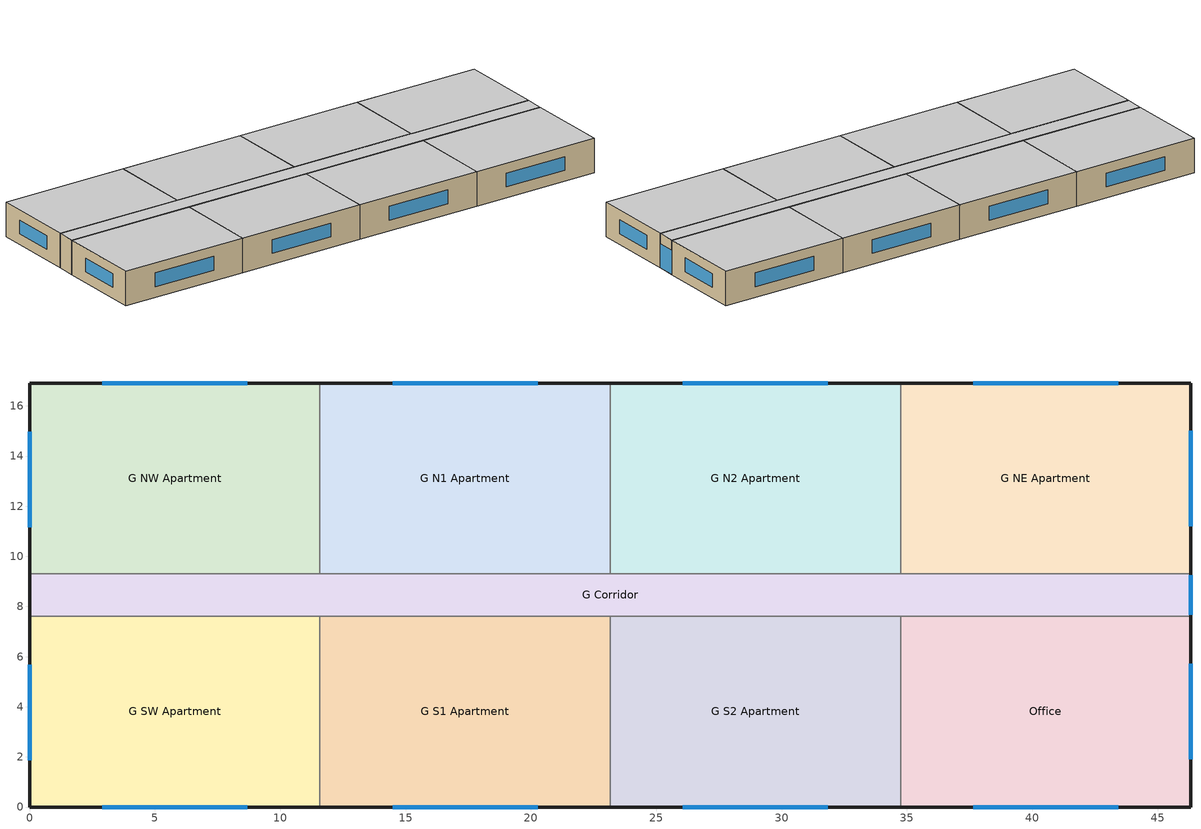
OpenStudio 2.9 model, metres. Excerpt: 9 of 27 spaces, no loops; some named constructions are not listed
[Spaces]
G S1 Apartment
 floor ground: 23.16,7.62 23.16,0 11.58,0 11.58,7.62 z0
 wall outside: 11.58,0 23.16,0 z0:3.05
 wall to G S2 Apartment: 23.16,0 23.16,7.62 z0:3.05
 wall to G Corridor: 23.16,7.62 11.58,7.62 z0:3.05
 wall to G SW Apartment: 11.58,7.62 11.58,0 z0:3.05
 window: 14.48,0 20.27,0 z0.95:2.17
 ceiling adiabatic (Floor Adiabatic construction): 23.16,0 23.16,7.62 11.58,7.62 11.58,0 z3.05
G S2 Apartment
 floor ground: 34.75,7.62 34.75,0 23.16,0 23.16,7.62 z0
 wall outside: 23.16,0 34.75,0 z0:3.05
 wall to Office: 34.75,0 34.75,7.62 z0:3.05
 wall to G Corridor: 34.75,7.62 23.16,7.62 z0:3.05
 window: 26.06,0 31.85,0 z0.95:2.17
 ceiling adiabatic (Floor Adiabatic construction): 34.75,0 34.75,7.62 23.16,7.62 23.16,0 z3.05
G NE Apartment
 floor ground: 46.33,16.92 46.33,9.3 34.75,9.3 34.75,16.92 z0
 wall outside: 46.33,9.3 46.33,16.92 34.75,16.92 z0:3.05
 wall to G Corridor: 34.75,9.3 46.33,9.3 z0:3.05
 wall to G N2 Apartment: 34.75,16.92 34.75,9.3 z0:3.05
 window: 46.33,11.2 46.33,15.01 / 43.43,16.92 37.64,16.92 z0.95:2.17
 ceiling adiabatic (Floor Adiabatic construction): 46.33,9.3 46.33,16.92 34.75,16.92 34.75,9.3 z3.05
G NW Apartment
 floor ground: 11.58,16.92 11.58,9.3 0,9.3 0,16.92 z0
 wall outside: 11.58,16.92 0,16.92 0,9.3 z0:3.05
 wall to G N1 Apartment: 11.58,9.3 11.58,16.92 z0:3.05
 wall to G Corridor: 0,9.3 11.58,9.3 z0:3.05
 window: 8.69,16.92 2.89,16.92 / 0,14.97 0,11.16 z0.95:2.17
 ceiling adiabatic (Floor Adiabatic construction): 11.58,9.3 11.58,16.92 0,16.92 0,9.3 z3.05
G N1 Apartment
 floor ground: 23.16,16.92 23.16,9.3 11.58,9.3 11.58,16.92 z0
 wall outside: 23.16,16.92 11.58,16.92 z0:3.05
 wall to G N2 Apartment: 23.16,9.3 23.16,16.92 z0:3.05
 wall to G Corridor: 11.58,9.3 23.16,9.3 z0:3.05
 window: 20.27,16.92 14.48,16.92 z0.95:2.17
 ceiling adiabatic (Floor Adiabatic construction): 23.16,9.3 23.16,16.92 11.58,16.92 11.58,9.3 z3.05
Office
 floor ground: 46.33,7.62 46.33,0 34.75,0 34.75,7.62 z0
 wall outside: 34.75,0 46.33,0 46.33,7.62 z0:3.05
 wall to G Corridor: 46.33,7.62 34.75,7.62 z0:3.05
 window: 46.33,1.9 46.33,5.71 / 37.64,0 43.43,0 z0.95:2.17
 ceiling adiabatic (Floor Adiabatic construction): 46.33,0 46.33,7.62 34.75,7.62 34.75,0 z3.05
G Corridor
 floor foundation (CNEBQC_dalle): 46.33,9.3 46.33,7.62 0,7.62 0,9.3 z0
 wall outside: 46.33,7.62 46.33,9.3 / 0,9.3 0,7.62 z0:3.05
 wall to G N2 Apartment: 34.75,9.3 23.16,9.3 z0:3.05
 wall to G SW Apartment: 0,7.62 11.58,7.62 z0:3.05
 window: 46.33,7.67 46.33,9.25 z0.03:2.13
 ceiling adiabatic (Floor Adiabatic construction): 46.33,7.62 46.33,9.3 0,9.3 0,7.62 z3.05
G SW Apartment
 floor ground: 11.58,7.62 11.58,0 0,0 0,7.62 z0
 wall outside: 0,7.62 0,0 11.58,0 z0:3.05
 window: 0,5.68 0,1.87 / 2.9,0 8.69,0 z0.95:2.17
 ceiling adiabatic (Floor Adiabatic construction): 11.58,0 11.58,7.62 0,7.62 0,0 z3.05
G N2 Apartment
 floor ground: 34.75,16.92 34.75,9.3 23.16,9.3 23.16,16.92 z0
 wall outside: 34.75,16.92 23.16,16.92 z0:3.05
 window: 31.85,16.92 26.06,16.92 z0.95:2.17
 ceiling adiabatic (Floor Adiabatic construction): 34.75,9.3 34.75,16.92 23.16,16.92 23.16,9.3 z3.05
[Schedule:Ruleset]
Name | Default Day Schedule | Summer Design Day Schedule | Winter Design Day Schedule
ApartmentMidRise LTG_OFF_SCH_2013 | ApartmentMidRise LTG_OFF_SCH_2013 Default | ApartmentMidRise LTG_OFF_SCH_2013 Summer Design Day | ApartmentMidRise LTG_OFF_SCH_2013 Winter Design Day
ApartmentMidRise EQP_OFF_SCH_2010_2013 | ApartmentMidRise EQP_OFF_SCH_2010_2013 Default | ApartmentMidRise EQP_OFF_SCH_2010_2013 Summer Design Day | ApartmentMidRise EQP_OFF_SCH_2010_2013 Winter Design Day
[Schedule:Day]
Clothing Schedule Summer Clothes: 24, 0, 0.5
ApartmentMidRise OCC_OFF_SCH Wkdy Day: 8, 0, 0, 12, 0, 1, 13, 0, 0.5, 17, 0, 1, 24, 0, 0
ApartmentMidRise LTG_OFF_SCH_2013 Default: 24, 0, 0.18
ApartmentMidRise LTG_OFF_SCH_2013 Summer Design Day: 24, 0, 1
ApartmentMidRise LTG_OFF_SCH_2013 Wkdy Day: 8, 0, 0.18, 12, 0, 0.76932, 13, 0, 0.68384, 17, 0, 0.76932, 24, 0, 0.18
ApartmentMidRise LTG_OFF_SCH_2013 Winter Design Day: 24, 0, 0
ApartmentMidRise EQP_OFF_SCH_2010_2013 Default; ApartmentMidRise EQP_OFF_SCH_2010_2013 Winter Design Day; ApartmentMidRise EQP_OFF_SCH_2010_2013 Summer Design Day: 24, 0, 0.218625
ApartmentMidRise EQP_OFF_SCH_2010_2013 Wkdy Day: 7, 0, 0.218625, 8, 0, 0.33125, 12, 0, 0.92575, 13, 0, 0.870205, 17, 0, 0.92575, 18, 0, 0.33125, 24, 0, 0.218625
ApartmentMidRise HTGSETP_OFF_SCH_NO_OPTIMUM Wkdy Day: 7, 0, 15.6, 17, 0, 21.1, 18, 0, 18.3, 24, 0, 15.6
ApartmentMidRise CLGSETP_OFF_SCH_NO_OPTIMUM Wkdy Day: 7, 0, 29.4, 17, 0, 23.9, 18, 0, 26.7, 24, 0, 29.4
[Schedule:Rule] Rule Order=0; Apply Monday=Yes; Apply Tuesday=Yes; Apply Wednesday=Yes; Apply Thursday=Yes; Apply Friday=Yes; Date Specification Type=DateRange; Start Month=1; Start Day=1; End Month=12; End Day=31
Name | Schedule Ruleset | Day Schedule
Schedule Rule 3 | ApartmentMidRise LTG_OFF_SCH_2013 | ApartmentMidRise LTG_OFF_SCH_2013 Wkdy Day
Schedule Rule 4 | ApartmentMidRise EQP_OFF_SCH_2010_2013 | ApartmentMidRise EQP_OFF_SCH_2010_2013 Wkdy Day
